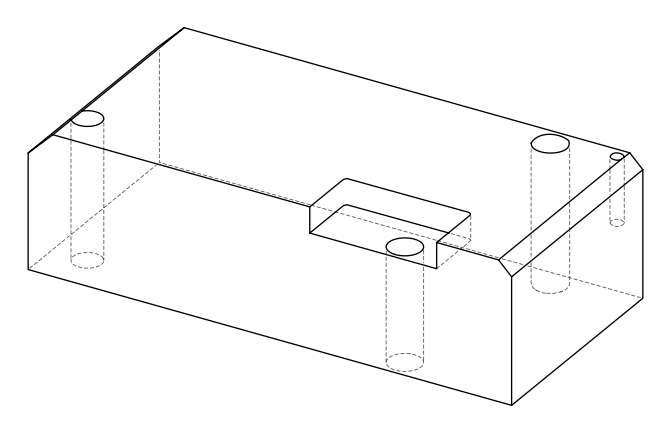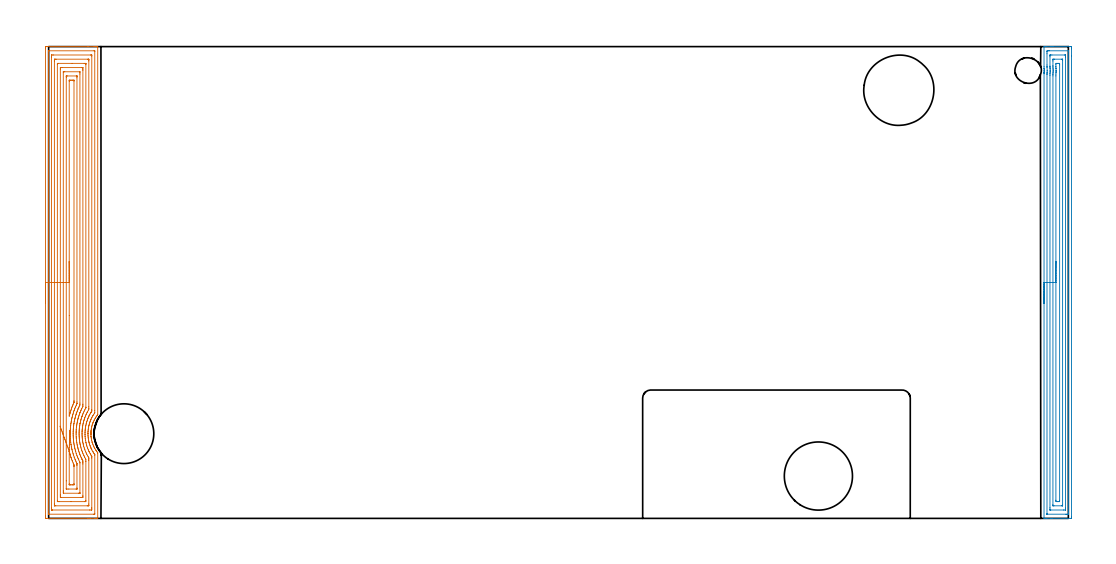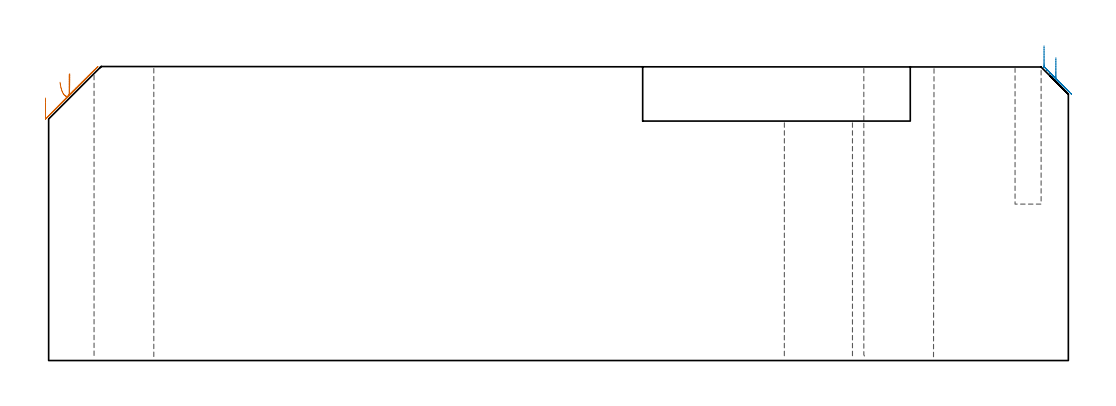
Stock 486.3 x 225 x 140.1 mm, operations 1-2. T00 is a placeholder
(PLAN: 16 operations, 12 tool changes, 169.5 min)
(1 AREA_MILL | FG_CHAMFER_SURFACE | UGT0205_001 | 16.7 min | 69746 mm3)
(2 AREA_MILL_1 | FG_CHAMFER_SURFACE_1 | UGT0205_001 | 9.26 min | 19310 mm3)
(3 MILL_SLOT | SLOT_PARTIAL_RECTANGULAR | NXT0201_008 | Follow Part, ap 1.5, ae 75% | 129.2 min | 202113 mm3)
(4 MILL_THROUGH_HOLE_FROM_SOLID_MATERIAL | STEP1HOLE_1 | NXT0201_007 | Circular | 9.17 min | 122987 mm3)
(5 MILL_BLIND_HOLE_FROM_SOLID_MATERIAL | STEP1POCKET | NXT0201_010 | Spiral | 1.01 min | 7874 mm3)
(6 SPOT_DRILL | STEP1HOLE | NXT0321_9005460120000 | 0.05 min | 213 mm3)
(7 SPOT_DRILL_1 | STEP1HOLE_2 | NXT0321_9005460120000 | 0.05 min | 202 mm3)
(8 DRILL_BLIND_HOLE_INTO_CENTER | STEP1HOLE | NXT0301_046 | 0.05 min | 355 mm3)
(9 GUN_DRILL_THROUGH_HOLE | STEP1HOLE | UGT0307_003 | 0.64 min | 4929 mm3)
(10 SPADE_DRILL_TO_ENLARGE_THROUGH_HOLE | STEP1HOLE | UGT0306_009 | 0.59 min | 32077 mm3)
(11 DRILL_TO_ENLARGE_THROUGH_HOLE | STEP1HOLE | UGT0301_392 | 0.61 min | 51656 mm3)
(12 DRILL_BLIND_HOLE_INTO_CENTER_1 | STEP1HOLE_2 | NXT0301_046 | 0.06 min | 369 mm3)
(13 GUN_DRILL_THROUGH_HOLE_1 | STEP1HOLE_2 | UGT0307_003 | 0.55 min | 3941 mm3)
(14 DRILL_TO_ENLARGE_THROUGH_HOLE_1 | STEP1HOLE_2 | NXT0301_102 | 0.49 min | 11769 mm3)
(15 DRILL_TO_ENLARGE_THROUGH_HOLE_2 | STEP1HOLE_2 | NXT0301_102 | 0.49 min | 0 mm3)
(16 DRILL_TO_ENLARGE_THROUGH_HOLE_3 | STEP1HOLE_2 | UGT0301_001 | 0.52 min | 78407 mm3)
(TOOL UGT0205_001 | Chamfer Mill 20 x 3 x 45 deg. | D20 FL50 Z2)
(TOOL NXT0201_008 | ENDMILL 6mm [2P460-0600-NA 1630] | D6 FL26 Z6)
(TOOL NXT0201_007 | ENDMILL 25mm [R216.25-25050GCK54P 1620] | D25 R3 FL54 Z5)
(TOOL NXT0201_010 | ENDMILL 10mm [2P460-1000-NA 1630] | D10 FL30 Z6)
(TOOL NXT0321_9005460120000 | NC Spot Drill, 142deg, 12mm, Carbide, Uncoated | D12 PA142 FL30 Z2)
(TOOL NXT0301_046 | Carbide Drill 7.5mm [860.1-0750-038A1-MM 2214] | D7.5 PA140 FL53 Z2)
(TOOL UGT0307_003 | Gun Drill 7 mm | D7 PA130 FL24 Z1)
(TOOL UGT0306_009 | Spade Drill 18.5mm | D18.5 PA132 FL10 Z2)
(TOOL UGT0301_392 | Twist Drill 28.5 mm | D28.5 PA118 FL165 Z2)
(TOOL NXT0301_102 | Carbide Drill 13.5mm [860.1-1350-108A1-MM 2214] | D13.5 PA140 FL123 Z2)
(TOOL UGT0301_001 | Twist Drill 32.5 mm | D32.5 PA118 FL185 Z2)
(OP 1 AREA_MILL)
G17 G21 G94 G90
T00 M6
G54
G17 G0 G90 X-1.5 Y102.5 S1061 M3
G43 Z150.1 H0
Z125.2
G94 G1 Y102.538 Z124.328 F250.
Y102.652 Z123.464
Y102.841 Z122.612
Y103.103 Z121.78
Y103.437 Z120.974
Y103.84 Z120.2
Y104.309 Z119.464
Y104.84 Z118.772
Y105.429 Z118.129
Y106.072 Z117.54
Y106.764 Z117.008
Y107.5 Z116.54
Y108.274 Z116.137
Y109.08 Z115.803
Y109.912 Z115.541
Y110.764 Z115.352
Y111.628 Z115.238
Y112.5 Z115.2
Y224.019
X-1.499 Y224.405 Z115.201
X-1.494 Y224.905 Z115.203
X-1.491 Y224.992 Z115.206
X-0.998 Y224.996 Z115.699
X-0.408 Y225. Z116.289
X18.768 Z135.463
X21.718 Z138.414
X22.013 Z138.708
X22.604 Z139.303
X22.898 Z139.597
X23.066 Z139.765
X23.381 Y224.993 Z140.072
X23.397 Y224.99 Z140.088
X23.4 Y224.851 Z140.1
Y49.637
X23.397 Y49.463 Z140.085
X23.371 Y49.42 Z140.066
X23.341 Y49.384 Z140.039
X23.282 Y49.311 Z139.981
X23.215 Y49.225 Z139.915
X23.054 Y49.014 Z139.754
X22.587 Y48.363 Z139.285
X22.427 Y48.12 Z139.126
X22.265 Y47.853 Z138.963
X22.156 Y47.676 Z138.854
X21.897 Y47.226 Z138.596
X21.758 Y46.962 Z138.455
X21.706 Y46.865 Z138.404
X21.45 Y46.332 Z138.15
X21.423 Y46.269 Z138.122
X21.338 Y46.07 Z138.033
X21.257 Y45.886 Z137.954
X21.128 Y45.562 Z137.826
X21.079 Y45.438 Z137.777
X20.823 Y44.722 Z137.523
X20.768 Y44.544 Z137.468
X20.643 Y44.097 Z137.342
X20.534 Y43.649 Z137.233
X20.512 Y43.539 Z137.211
X20.485 Y43.395 Z137.18
X20.367 Y42.806 Z137.066
X20.357 Y42.755 Z137.056
X20.324 Y42.503 Z137.02
X20.234 Y41.861 Z136.932
X20.226 Y41.764 Z136.921
X20.213 Y41.612 Z136.905
X20.192 Y41.414 Z136.888
X20.169 Y40.967 Z136.867
Y40.818 Z136.865
X20.17 Y40.798 Z136.864
Y40.692 Z136.858
X20.168 Y40.379 Z136.854
Y40.368
X20.166 Y40.174 Z136.859
Y40.073 Z136.858
X20.181 Y39.828 Z136.869
X20.211 Y39.191 Z136.908
X20.212 Y39.179 Z136.909
X20.235 Y38.937 Z136.931
X20.253 Y38.731 Z136.952
X20.317 Y38.284 Z137.013
X20.363 Y38.045 Z137.056
X20.483 Y37.39 Z137.182
X20.703 Y36.496 Z137.398
X20.762 Y36.286 Z137.456
X20.77 Y36.262 Z137.464
X20.824 Y36.078 Z137.523
X20.833 Y36.051 Z137.532
X20.842 Y36.026 Z137.541
X20.916 Y35.816 Z137.61
X20.989 Y35.602 Z137.685
X21.157 Y35.153 Z137.855
X21.34 Y34.708 Z138.039
X21.446 Y34.478 Z138.143
X21.495 Y34.37 Z138.194
X21.518 Y34.319 Z138.217
X21.718 Y33.91 Z138.415
X21.767 Y33.814 Z138.465
X22.03 Y33.338 Z138.73
X22.276 Y32.919 Z138.975
X22.429 Y32.676 Z139.128
X22.586 Y32.436 Z139.286
X22.877 Y32.025 Z139.574
X23.189 Y31.609 Z139.889
X23.341 Y31.417 Z140.041
X23.394 Y31.337 Z140.092
X23.4 Y30.912 Z140.1
Y0.149
X23.397 Y0.01 Z140.088
X23.381 Y0.007 Z140.072
X23.065 Y0. Z139.764
X22.604 Z139.303
X22.013 Z138.708
X19.948 Z136.645
X19.358 Z136.053
X18.768 Z135.463
X-0.998 Y0.001 Z115.699
X-1.209 Y0.003 Z115.488
X-1.491 Y0.008 Z115.206
X-1.494 Y0.095 Z115.203
X-1.499 Y0.595 Z115.201
X-1.5 Y1.1 Z115.2
Y112.5
X-0.086 Z116.614
Y222.622
X-0.084 Y222.838 Z116.616
X-0.081 Y222.946 Z116.619
X-0.079 Y222.99 Z116.621
X0.022 Y222.993 Z116.722
X0.398 Y222.999 Z117.098
X21.639 Z138.339
X21.863 Y222.994 Z138.563
X21.956 Y222.99 Z138.656
X21.979 Y222.979 Z138.679
X21.981 Y222.938 Z138.681
X21.984 Y222.842 Z138.684
X21.986 Y222.65 Z138.686
Y222.622
Y51.448
X21.984 Y50.558 Z138.684
X21.983 Y50.528 Z138.683
X21.966 Y50.32 Z138.666
X21.5 Y49.637 Z138.2
X21.354 Y49.409 Z138.054
X21.128 Y49.048 Z137.828
X21.016 Y48.859 Z137.716
X20.951 Y48.745 Z137.651
X20.699 Y48.285 Z137.399
X20.474 Y47.853 Z137.174
X20.427 Y47.761 Z137.127
X20.397 Y47.698 Z137.097
X20.243 Y47.367 Z136.943
X20.12 Y47.086 Z136.82
X20.068 Y46.962 Z136.768
X19.866 Y46.45 Z136.566
X19.727 Y46.07 Z136.427
X19.63 Y45.796 Z136.33
X19.426 Y45.178 Z136.126
X19.417 Y45.149 Z136.117
X19.41 Y45.126 Z136.11
X19.358 Y44.938 Z136.058
X19.229 Y44.417 Z135.929
X19.2 Y44.287 Z135.9
X19.076 Y43.679 Z135.776
X19.022 Y43.395 Z135.722
X18.945 Y42.919 Z135.645
X18.887 Y42.503 Z135.587
X18.839 Y42.135 Z135.539
X18.79 Y41.612 Z135.49
X18.774 Y41.308 Z135.474
X18.753 Y40.72 Z135.453
X18.749 Y40.596 Z135.449
Y40.568
X18.751 Y40.44 Z135.451
X18.764 Y39.828 Z135.464
X18.779 Y39.52 Z135.479
X18.814 Y38.937 Z135.514
X18.849 Y38.557 Z135.549
X18.914 Y38.045 Z135.614
X19.002 Y37.512 Z135.702
X19.069 Y37.153 Z135.769
X19.133 Y36.827 Z135.833
X19.232 Y36.389 Z135.932
X19.262 Y36.262 Z135.962
X19.358 Y35.876 Z136.058
X19.502 Y35.37 Z136.202
X19.529 Y35.284 Z136.229
X19.743 Y34.672 Z136.443
X19.815 Y34.478 Z136.515
X20.113 Y33.718 Z136.813
X20.171 Y33.587 Z136.871
X20.243 Y33.429 Z136.943
X20.601 Y32.695 Z137.301
X21.043 Y31.889 Z137.743
X21.093 Y31.803 Z137.793
X21.128 Y31.746 Z137.828
X21.452 Y31.239 Z138.152
X21.67 Y30.912 Z138.37
X21.961 Y30.483 Z138.661
X21.979 Y30.449 Z138.679
X21.981 Y30.425 Z138.681
X21.984 Y30.372 Z138.684
X21.985 Y30.264 Z138.685
X21.986 Y30.048 Z138.686
Y2.378
X21.983 Y2.162 Z138.683
X21.981 Y2.055 Z138.681
X21.979 Y2.01 Z138.679
X21.878 Y2.007 Z138.578
X21.502 Y2.001 Z138.202
X0.261 Z116.961
X0.037 Y2.006 Z116.737
X-0.056 Y2.01 Z116.644
X-0.079 Y2.021 Z116.621
X-0.081 Y2.062 Z116.619
X-0.084 Y2.158 Z116.616
X-0.086 Y2.35 Z116.614
Y2.378
Y112.5
X1.328 Z118.028
X1.329 Y219.947 Z118.029
X1.33 Y220.276 Z118.03
X1.335 Y220.839 Z118.035
X1.343 Y220.99 Z118.043
X1.5 Y220.997 Z118.2
X1.657 Y220.999 Z118.357
X2.382 Y221. Z119.082
X20.083 Z136.783
X20.243 Y220.998 Z136.943
X20.403 Y220.995 Z137.103
X20.509 Y220.99 Z137.209
X20.565 Y220.98 Z137.265
X20.567 Y220.948 Z137.267
X20.569 Y220.839 Z137.269
X20.571 Y220.508 Z137.271
Y51.981
X20.569 Y51.42 Z137.269
X20.567 Y51.255 Z137.267
X20.565 Y51.176 Z137.265
X20.535 Y51.126 Z137.235
X20.243 Y50.662 Z136.943
X20.192 Y50.58 Z136.892
X20.161 Y50.528 Z136.861
X19.865 Y50.018 Z136.565
X19.648 Y49.637 Z136.348
X19.546 Y49.447 Z136.246
X19.358 Y49.086 Z136.058
X19.246 Y48.858 Z135.946
X19.193 Y48.745 Z135.893
X18.969 Y48.245 Z135.669
X18.802 Y47.853 Z135.502
X18.707 Y47.617 Z135.407
X18.473 Y47.013 Z135.173
X18.459 Y46.976 Z135.159
X18.454 Y46.962 Z135.154
X18.24 Y46.305 Z134.94
X18.165 Y46.07 Z134.865
X18.035 Y45.62 Z134.735
X17.922 Y45.178 Z134.622
X17.856 Y44.908 Z134.556
X17.725 Y44.287 Z134.425
X17.703 Y44.171 Z134.403
X17.588 Y43.541 Z134.288
X17.568 Y43.415 Z134.268
X17.565 Y43.395 Z134.265
X17.462 Y42.63 Z134.162
X17.448 Y42.503 Z134.148
X17.383 Y41.818 Z134.083
X17.372 Y41.612 Z134.072
X17.348 Y40.962 Z134.048
X17.343 Y40.72 Z134.043
X17.345 Y40.073 Z134.045
X17.349 Y39.828 Z134.049
X17.381 Y39.145 Z134.081
X17.395 Y38.937 Z134.095
X17.46 Y38.174 Z134.16
X17.476 Y38.045 Z134.176
X17.588 Y37.245 Z134.288
X17.603 Y37.153 Z134.303
X17.607 Y37.134 Z134.307
X17.776 Y36.262 Z134.476
X17.83 Y36.018 Z134.53
X17.991 Y35.37 Z134.691
X18.092 Y34.986 Z134.792
X18.239 Y34.478 Z134.939
X18.473 Y33.777 Z135.173
X18.543 Y33.587 Z135.243
X18.587 Y33.472 Z135.287
X18.904 Y32.695 Z135.604
X19.269 Y31.893 Z135.969
X19.312 Y31.803 Z136.012
X19.358 Y31.713 Z136.058
X19.795 Y30.912 Z136.495
X19.956 Y30.624 Z136.656
X20.243 Y30.142 Z136.943
X20.319 Y30.02 Z137.019
X20.45 Y29.811 Z137.15
X20.564 Y29.615 Z137.264
X20.567 Y29.548 Z137.267
X20.569 Y29.409 Z137.269
X20.571 Y29.128 Z137.271
Y28.797
Y5.053
X20.57 Y4.724 Z137.27
X20.564 Y4.161 Z137.264
X20.557 Y4.01 Z137.257
X20.4 Y4.003 Z137.1
X20.243 Y4.001 Z136.943
X19.518 Y4. Z136.218
X1.817 Z118.517
X1.657 Y4.002 Z118.357
X1.497 Y4.005 Z118.197
X1.391 Y4.01 Z118.091
X1.335 Y4.02 Z118.035
X1.333 Y4.052 Z118.033
X1.331 Y4.161 Z118.031
X1.329 Y4.722 Z118.029
Y5.053
X1.328 Y112.5 Z118.028
X2.743 Z119.443
Y218.164
X2.747 Y218.849 Z119.447
X2.75 Y218.95 Z119.45
X2.758 Y218.99 Z119.458
X2.805 Y218.992 Z119.505
X3.012 Y218.996 Z119.712
X3.427 Y219. Z120.127
X3.482 Z120.182
X18.528 Z135.228
X18.905 Y218.998 Z135.605
X19.093 Y218.994 Z135.793
X19.139 Y218.99 Z135.839
X19.151 Y218.986 Z135.851
X19.153 Y218.971 Z135.853
X19.155 Y218.91 Z135.855
X19.157 Y218.366 Z135.857
Y218.164
Y53.204
X19.156 Y52.515 Z135.856
X19.155 Y52.312 Z135.855
X19.15 Y51.971 Z135.85
X19.03 Y51.751 Z135.73
X18.473 Y50.762 Z135.173
X18.392 Y50.61 Z135.092
X18.35 Y50.528 Z135.05
X18.098 Y50.014 Z134.798
X17.919 Y49.637 Z134.619
X17.815 Y49.408 Z134.515
X17.588 Y48.893 Z134.288
X17.545 Y48.789 Z134.245
X17.528 Y48.745 Z134.228
X17.301 Y48.142 Z134.001
X17.196 Y47.853 Z133.896
X17.069 Y47.484 Z133.769
X16.896 Y46.962 Z133.596
X16.85 Y46.814 Z133.55
X16.703 Y46.315 Z133.403
X16.653 Y46.121 Z133.353
X16.64 Y46.07 Z133.34
X16.484 Y45.399 Z133.184
X16.438 Y45.178 Z133.138
X16.335 Y44.657 Z133.035
X16.268 Y44.287 Z132.968
X16.202 Y43.899 Z132.902
X16.129 Y43.395 Z132.829
X16.092 Y43.119 Z132.792
X16.02 Y42.503 Z132.72
X16.001 Y42.319 Z132.701
X15.974 Y41.982 Z132.674
X15.952 Y41.612 Z132.652
X15.947 Y41.482 Z132.647
X15.926 Y40.72 Z132.626
X15.924 Y40.613 Z132.624
X15.931 Y39.828 Z132.631
X15.934 Y39.711 Z132.634
X15.973 Y38.937 Z132.673
X15.983 Y38.77 Z132.683
X16.048 Y38.045 Z132.748
X16.074 Y37.787 Z132.774
X16.163 Y37.153 Z132.863
X16.225 Y36.743 Z132.925
X16.312 Y36.262 Z133.012
X16.431 Y35.644 Z133.131
X16.494 Y35.37 Z133.194
X16.711 Y34.47 Z133.411
X16.973 Y33.587 Z133.673
X17.13 Y33.126 Z133.83
X17.283 Y32.695 Z133.983
X17.588 Y31.907 Z134.288
X17.632 Y31.803 Z134.332
X17.895 Y31.221 Z134.595
X18.038 Y30.912 Z134.738
X18.18 Y30.617 Z134.88
X18.473 Y30.05 Z135.173
X18.489 Y30.02 Z135.189
X18.508 Y29.985 Z135.208
X18.838 Y29.399 Z135.538
X19.083 Y28.971 Z135.783
X19.14 Y28.869 Z135.84
X19.15 Y28.783 Z135.85
X19.155 Y28.441 Z135.855
X19.156 Y28.237 Z135.856
X19.157 Y27.547 Z135.857
Y6.836
X19.153 Y6.151 Z135.853
X19.15 Y6.05 Z135.85
X19.142 Y6.01 Z135.842
X19.095 Y6.008 Z135.795
X18.888 Y6.004 Z135.588
X18.473 Y6. Z135.173
X18.418 Z135.118
X3.372 Z120.072
X2.995 Y6.002 Z119.695
X2.807 Y6.006 Z119.507
X2.761 Y6.01 Z119.461
X2.749 Y6.014 Z119.449
X2.747 Y6.029 Z119.447
X2.745 Y6.09 Z119.445
X2.743 Y6.634 Z119.443
Y6.836
Y112.5
X4.157 Z120.857
X4.158 Y216.536 Z120.858
X4.16 Y216.693 Z120.86
X4.165 Y216.99 Z120.865
X4.312 Y216.994 Z121.012
X4.584 Y216.999 Z121.284
X11.22 Y217. Z127.92
X16.973 Z133.673
X17.588 Y216.998 Z134.288
X17.676 Y216.995 Z134.376
X17.728 Y216.99 Z134.428
X17.736 Y216.987 Z134.436
X17.739 Y216.938 Z134.439
X17.741 Y216.849 Z134.441
X17.743 Y216.537 Z134.443
Y216.38
Y53.047
X17.742 Y52.891 Z134.442
X17.739 Y52.787 Z134.439
X17.736 Y52.706 Z134.436
X17.719 Y52.654 Z134.419
X17.534 Y52.312 Z134.234
X17.244 Y51.767 Z133.944
X17.066 Y51.42 Z133.766
X16.945 Y51.176 Z133.645
X16.703 Y50.671 Z133.403
X16.658 Y50.573 Z133.358
X16.638 Y50.528 Z133.338
X16.393 Y49.949 Z133.093
X16.266 Y49.637 Z132.966
X16.14 Y49.312 Z132.84
X15.925 Y48.745 Z132.625
X15.897 Y48.665 Z132.597
X15.818 Y48.435 Z132.518
X15.675 Y47.998 Z132.375
X15.63 Y47.853 Z132.33
X15.469 Y47.313 Z132.169
X15.371 Y46.962 Z132.071
X15.282 Y46.61 Z131.982
X15.151 Y46.07 Z131.851
X15.111 Y45.891 Z131.811
X14.963 Y45.178 Z131.663
X14.958 Y45.153 Z131.658
X14.933 Y45.013 Z131.633
X14.827 Y44.393 Z131.527
X14.811 Y44.287 Z131.511
X14.717 Y43.613 Z131.417
X14.69 Y43.395 Z131.39
X14.625 Y42.814 Z131.325
X14.595 Y42.503 Z131.295
X14.557 Y41.991 Z131.257
X14.54 Y41.612 Z131.24
X14.523 Y41.133 Z131.223
X14.514 Y40.72 Z131.214
X14.515 Y40.249 Z131.215
X14.521 Y39.828 Z131.221
X14.538 Y39.335 Z131.238
X14.558 Y38.937 Z131.258
X14.593 Y38.387 Z131.293
X14.623 Y38.045 Z131.323
X14.686 Y37.402 Z131.386
X14.719 Y37.153 Z131.419
X14.832 Y36.364 Z131.532
X14.849 Y36.262 Z131.549
X14.933 Y35.787 Z131.633
X15.012 Y35.37 Z131.712
X15.033 Y35.269 Z131.733
X15.217 Y34.478 Z131.917
X15.308 Y34.1 Z132.008
X15.446 Y33.587 Z132.146
X15.649 Y32.865 Z132.349
X15.703 Y32.695 Z132.403
X15.818 Y32.353 Z132.518
X16.017 Y31.803 Z132.717
X16.136 Y31.482 Z132.836
X16.368 Y30.912 Z133.068
X16.703 Y30.134 Z133.403
X16.755 Y30.02 Z133.455
X16.8 Y29.922 Z133.5
X17.055 Y29.405 Z133.755
X17.199 Y29.128 Z133.899
X17.588 Y28.395 Z134.288
X17.669 Y28.237 Z134.369
X17.736 Y28.087 Z134.436
X17.742 Y27.345 Z134.442
X17.743 Y27.189 Z134.443
X17.742 Y8.464 Z134.442
X17.74 Y8.307 Z134.44
X17.735 Y8.01 Z134.435
X17.588 Y8.006 Z134.288
X17.316 Y8.001 Z134.016
X10.68 Y8. Z127.38
X4.927 Z121.627
X4.312 Y8.002 Z121.012
X4.224 Y8.005 Z120.924
X4.172 Y8.01 Z120.872
X4.164 Y8.013 Z120.864
X4.161 Y8.062 Z120.861
X4.159 Y8.151 Z120.859
X4.157 Y8.463 Z120.857
Y8.62
Y112.5
X5.571 Z122.271
Y214.22
X5.573 Y214.597 Z122.273
X5.576 Y214.854 Z122.276
X5.578 Y214.974 Z122.278
X5.691 Y214.991 Z122.391
X6.082 Y214.996 Z122.782
X6.568 Y215. Z123.268
X15.818 Y214.999 Z132.518
X16.307 Y214.996 Z133.007
X16.32 Y214.99 Z133.02
X16.323 Y214.98 Z133.023
X16.327 Y214.597 Z133.027
X16.329 Y214.082 Z133.029
Y213.705
Y54.472
X16.328 Y54.095 Z133.028
X16.325 Y53.585 Z133.025
X16.322 Y53.395 Z133.022
X16.227 Y53.204 Z132.927
X15.789 Y52.341 Z132.489
X15.775 Y52.312 Z132.475
X15.509 Y51.731 Z132.209
X15.37 Y51.42 Z132.07
X15.238 Y51.112 Z131.938
X14.994 Y50.528 Z131.694
X14.976 Y50.484 Z131.676
X14.933 Y50.371 Z131.633
X14.735 Y49.837 Z131.435
X14.663 Y49.637 Z131.363
X14.506 Y49.175 Z131.206
X14.364 Y48.745 Z131.064
X14.288 Y48.503 Z130.988
X14.093 Y47.853 Z130.793
X14.082 Y47.818 Z130.782
X14.048 Y47.693 Z130.748
X13.903 Y47.107 Z130.603
X13.869 Y46.962 Z130.569
X13.741 Y46.379 Z130.441
X13.676 Y46.07 Z130.376
X13.592 Y45.637 Z130.292
X13.51 Y45.178 Z130.21
X13.46 Y44.879 Z130.16
X13.369 Y44.287 Z130.069
X13.344 Y44.104 Z130.044
X13.254 Y43.395 Z129.954
X13.244 Y43.313 Z129.944
X13.166 Y42.503 Z129.866
X13.163 Y42.461 Z129.863
X13.12 Y41.655 Z129.82
X13.118 Y41.612 Z129.818
X13.096 Y40.787 Z129.796
X13.095 Y40.72 Z129.795
X13.1 Y39.891 Z129.8
X13.134 Y38.937 Z129.834
X13.163 Y38.45 Z129.863
X13.192 Y38.045 Z129.892
X13.195 Y38.012 Z129.895
X13.28 Y37.153 Z129.98
X13.295 Y37.02 Z129.995
X13.404 Y36.262 Z130.104
X13.448 Y35.975 Z130.148
X13.554 Y35.37 Z130.254
X13.645 Y34.884 Z130.345
X13.732 Y34.478 Z130.432
X13.897 Y33.738 Z130.597
X13.935 Y33.587 Z130.635
X14.048 Y33.143 Z130.748
X14.171 Y32.695 Z130.871
X14.22 Y32.521 Z130.92
X14.441 Y31.803 Z131.141
X14.642 Y31.204 Z131.342
X14.747 Y30.912 Z131.447
X14.798 Y30.776 Z131.498
X14.933 Y30.426 Z131.633
X15.096 Y30.02 Z131.796
X15.212 Y29.739 Z131.912
X15.483 Y29.128 Z132.183
X15.589 Y28.897 Z132.289
X15.818 Y28.406 Z132.518
X15.873 Y28.292 Z132.573
X15.9 Y28.237 Z132.6
X16.319 Y27.436 Z133.019
X16.322 Y27.345 Z133.022
X16.327 Y26.832 Z133.027
X16.328 Y26.453 Z133.028
X16.329 Y25.938 Z133.029
X16.328 Y10.78 Z133.028
X16.327 Y10.403 Z133.027
X16.324 Y10.146 Z133.024
X16.322 Y10.026 Z133.022
X16.209 Y10.009 Z132.909
X15.818 Y10.004 Z132.518
X15.332 Y10. Z132.032
X6.082 Y10.001 Z122.782
X5.593 Y10.004 Z122.293
X5.58 Y10.01 Z122.28
X5.577 Y10.02 Z122.277
X5.573 Y10.403 Z122.273
X5.571 Y10.918 Z122.271
Y11.295
Y112.5
X6.985 Z123.685
Y212.814
X6.987 Y212.923 Z123.687
X6.99 Y212.976 Z123.69
X6.991 Y212.983 Z123.691
X7.008 Y212.99 Z123.708
X7.112 Y212.994 Z123.812
X7.482 Y212.999 Z124.182
X7.667 Y213. Z124.367
X14.748 Z131.448
X14.842 Y212.998 Z131.542
X14.856 Y212.997 Z131.556
X14.896 Y212.991 Z131.596
X14.913 Y212.834 Z131.613
Y212.814
X14.915 Y211.94 Z131.615
Y55.005
X14.91 Y54.118 Z131.61
X14.908 Y54.095 Z131.608
X14.497 Y53.204 Z131.197
X14.356 Y52.893 Z131.056
X14.093 Y52.312 Z130.793
X14.079 Y52.28 Z130.779
X14.048 Y52.208 Z130.748
X13.821 Y51.648 Z130.521
X13.731 Y51.42 Z130.431
X13.573 Y51.006 Z130.273
X13.396 Y50.528 Z130.096
X13.335 Y50.355 Z130.035
X13.163 Y49.849 Z129.863
X13.11 Y49.69 Z129.81
X13.094 Y49.637 Z129.794
X12.904 Y49.006 Z129.604
X12.828 Y48.745 Z129.528
X12.709 Y48.311 Z129.409
X12.592 Y47.853 Z129.292
X12.53 Y47.599 Z129.23
X12.383 Y46.962 Z129.083
X12.364 Y46.874 Z129.064
X12.278 Y46.448 Z128.978
X12.217 Y46.132 Z128.917
X12.205 Y46.07 Z128.905
X12.087 Y45.371 Z128.787
X12.056 Y45.178 Z128.756
X11.972 Y44.595 Z128.672
X11.931 Y44.287 Z128.631
X11.873 Y43.803 Z128.573
X11.829 Y43.395 Z128.529
X11.792 Y42.993 Z128.492
X11.754 Y42.503 Z128.454
X11.733 Y42.16 Z128.433
X11.708 Y41.612 Z128.408
X11.697 Y41.305 Z128.397
X11.686 Y40.72 Z128.386
X11.685 Y40.425 Z128.385
X11.692 Y39.828 Z128.392
X11.699 Y39.52 Z128.399
X11.722 Y38.937 Z128.422
X11.74 Y38.587 Z128.44
X11.777 Y38.045 Z128.477
X11.809 Y37.625 Z128.509
X11.855 Y37.153 Z128.555
X11.91 Y36.632 Z128.61
X11.961 Y36.262 Z128.661
X12.058 Y35.591 Z128.758
X12.095 Y35.37 Z128.795
X12.247 Y34.51 Z128.947
X12.252 Y34.478 Z128.952
X12.278 Y34.347 Z128.978
X12.446 Y33.587 Z129.146
X12.496 Y33.367 Z129.196
X12.664 Y32.695 Z129.364
X12.8 Y32.169 Z129.5
X12.905 Y31.803 Z129.605
X13.163 Y30.925 Z129.863
X13.17 Y30.905 Z129.87
X13.485 Y30.02 Z130.185
X13.681 Y29.498 Z130.381
X13.83 Y29.128 Z130.53
X14.048 Y28.602 Z130.748
X14.207 Y28.237 Z130.907
X14.337 Y27.945 Z131.037
X14.876 Y26.814 Z131.576
X14.908 Y26.741 Z131.608
X14.915 Y26.453 Z131.615
Y12.186
X14.913 Y12.077 Z131.613
X14.91 Y12.024 Z131.61
X14.909 Y12.017 Z131.609
X14.892 Y12.01 Z131.592
X14.787 Y12.007 Z131.487
X14.418 Y12.001 Z131.118
X14.233 Y12. Z130.933
X7.152 Z123.852
X7.058 Y12.002 Z123.758
X7.044 Y12.003 Z123.744
X7.004 Y12.009 Z123.704
X6.987 Y12.166 Z123.687
Y12.186
X6.985 Y13.06 Z123.685
Y112.5
X8.4 Z125.1
Y210.479
X8.401 Y210.819 Z125.101
X8.402 Y210.917 Z125.102
X8.406 Y210.975 Z125.106
X8.409 Y210.991 Z125.109
X8.418 Y210.993 Z125.118
X8.524 Y210.997 Z125.224
X8.737 Y211. Z125.437
X8.767 Z125.467
X13.193 Z129.893
X13.378 Y210.997 Z130.078
X13.47 Y210.993 Z130.17
X13.49 Y210.99 Z130.19
X13.494 Y210.981 Z130.194
X13.497 Y210.955 Z130.197
X13.499 Y210.886 Z130.199
X13.5 Y210.69 Z130.2
Y210.139
Y55.538
X13.498 Y54.987 Z130.198
X13.496 Y54.817 Z130.196
X13.493 Y54.734 Z130.193
X13.479 Y54.668 Z130.179
X13.163 Y53.976 Z129.863
X12.927 Y53.44 Z129.627
X12.826 Y53.204 Z129.526
X12.665 Y52.813 Z129.365
X12.462 Y52.312 Z129.162
X12.41 Y52.178 Z129.11
X12.278 Y51.829 Z128.978
X12.168 Y51.531 Z128.868
X12.129 Y51.42 Z128.829
X11.942 Y50.867 Z128.642
X11.831 Y50.528 Z128.531
X11.726 Y50.193 Z128.426
X11.555 Y49.637 Z128.255
X11.518 Y49.51 Z128.218
X11.393 Y49.065 Z128.093
X11.327 Y48.811 Z128.027
X11.311 Y48.745 Z128.011
X11.156 Y48.092 Z127.856
X11.102 Y47.853 Z127.802
X10.996 Y47.361 Z127.696
X10.915 Y46.962 Z127.615
X10.849 Y46.618 Z127.549
X10.751 Y46.07 Z127.451
X10.716 Y45.86 Z127.416
X10.61 Y45.178 Z127.31
X10.597 Y45.088 Z127.297
X10.507 Y44.422 Z127.207
X10.493 Y44.302 Z127.193
X10.491 Y44.287 Z127.191
X10.408 Y43.495 Z127.108
X10.399 Y43.395 Z127.099
X10.342 Y42.67 Z127.042
X10.332 Y42.503 Z127.032
X10.298 Y41.823 Z126.998
X10.29 Y41.612 Z126.99
X10.273 Y40.956 Z126.973
X10.271 Y40.72 Z126.971
X10.272 Y40.065 Z126.972
X10.277 Y39.828 Z126.977
X10.296 Y39.15 Z126.996
X10.305 Y38.937 Z127.005
X10.342 Y38.212 Z127.042
X10.354 Y38.045 Z127.054
X10.415 Y37.247 Z127.115
X10.423 Y37.153 Z127.123
X10.507 Y36.311 Z127.207
X10.515 Y36.254 Z127.215
X10.644 Y35.37 Z127.344
X10.67 Y35.207 Z127.37
X10.796 Y34.478 Z127.496
X10.861 Y34.122 Z127.561
X10.97 Y33.587 Z127.67
X11.096 Y32.994 Z127.796
X11.166 Y32.695 Z127.866
X11.38 Y31.816 Z128.08
X11.393 Y31.767 Z128.093
X11.636 Y30.912 Z128.336
X11.737 Y30.565 Z128.437
X11.909 Y30.02 Z128.609
X12.177 Y29.23 Z128.877
X12.214 Y29.128 Z128.914
X12.278 Y28.958 Z128.978
X12.565 Y28.237 Z129.265
X12.74 Y27.811 Z129.44
X12.938 Y27.345 Z129.638
X13.163 Y26.834 Z129.863
X13.337 Y26.453 Z130.037
X13.47 Y26.16 Z130.17
X13.493 Y26.106 Z130.193
X13.496 Y26.039 Z130.196
X13.499 Y25.9 Z130.199
X13.5 Y25.562 Z130.2
Y25.221
Y14.521
X13.499 Y14.181 Z130.199
X13.497 Y14.084 Z130.197
X13.494 Y14.026 Z130.194
X13.491 Y14.009 Z130.191
X13.482 Y14.007 Z130.182
X13.376 Y14.003 Z130.076
X13.163 Y14. Z129.863
X13.133 Z129.833
X9.622 Z126.322
X8.737 Y14.001 Z125.437
X8.524 Y14.003 Z125.224
X8.418 Y14.007 Z125.118
X8.409 Y14.009 Z125.109
X8.406 Y14.026 Z125.106
X8.403 Y14.084 Z125.103
X8.401 Y14.181 Z125.101
X8.4 Y17.913 Z125.1
Y112.5
X9.814 Z126.514
Y208.355
X9.816 Y208.705 Z126.516
X9.818 Y208.879 Z126.518
X9.821 Y208.964 Z126.521
X9.83 Y208.991 Z126.53
X9.872 Y208.995 Z126.572
X10.507 Y208.999 Z127.207
X10.753 Y209. Z127.453
X11.393 Z128.093
X11.639 Y208.999 Z128.339
X12.06 Y208.991 Z128.76
X12.08 Y208.989 Z128.78
X12.082 Y208.968 Z128.782
X12.084 Y208.909 Z128.784
X12.086 Y208.789 Z128.786
Y208.548
Y56.072
X12.085 Y55.879 Z128.785
X12.082 Y55.529 Z128.782
X12.079 Y55.356 Z128.779
X12.068 Y55.281 Z128.768
X12.044 Y55.223 Z128.744
X11.942 Y54.987 Z128.642
X11.774 Y54.603 Z128.474
X11.554 Y54.095 Z128.254
X11.506 Y53.981 Z128.206
X11.393 Y53.705 Z128.093
X11.251 Y53.346 Z127.951
X11.195 Y53.204 Z127.895
X11.007 Y52.7 Z127.707
X10.865 Y52.312 Z127.565
X10.772 Y52.045 Z127.472
X10.56 Y51.42 Z127.26
X10.547 Y51.38 Z127.247
X10.507 Y51.257 Z127.207
X10.338 Y50.7 Z127.038
X10.286 Y50.528 Z126.986
X10.202 Y50.236 Z126.902
X10.138 Y50.009 Z126.838
X10.037 Y49.637 Z126.737
X9.979 Y49.414 Z126.679
X9.952 Y49.305 Z126.652
X9.815 Y48.745 Z126.515
X9.814 Y96.736 Z126.514
Y112.5
Y113.372 Z126.552
Y114.237 Z126.666
Y115.088 Z126.855
Y115.92 Z127.117
Y116.726 Z127.451
Y117.5 Z127.854
Y118.236 Z128.322
Y118.928 Z128.853
Y119.571 Z129.443
Y120.16 Z130.086
Y120.692 Z130.778
Y121.16 Z131.514
Y121.563 Z132.288
Y121.897 Z133.094
Y122.159 Z133.926
Y122.348 Z134.777
Y122.462 Z135.642
Y122.5 Z136.514
G0 Z150.1
X5.425 Y43.972
Z132.705
G1 X5.536 Y43.671 Z131.894
X5.671 Y43.305 Z131.113
X5.828 Y42.877 Z130.37
X6.008 Y42.389 Z129.669
X6.208 Y41.846 Z129.016
X6.427 Y41.252 Z128.417
X6.663 Y40.61 Z127.874
X6.914 Y39.927 Z127.393
X7.179 Y39.207 Z126.978
X7.456 Y38.456 Z126.631
X7.742 Y37.68 Z126.355
X8.035 Y36.883 Z126.152
X8.333 Y36.074 Z126.024
X8.634 Y35.256 Z125.972
X8.935 Y34.438 Z125.995
X9.234 Y33.625 Z126.095
X9.529 Y32.823 Z126.27
X9.818 Y32.038 Z126.518
X9.827 Y32.013 Z126.527
X9.846 Y31.948 Z126.546
X9.973 Y31.45 Z126.673
X10.115 Y30.912 Z126.815
X10.196 Y30.609 Z126.896
X10.302 Y30.227 Z127.002
X10.363 Y30.02 Z127.063
X10.507 Y29.542 Z127.207
X10.64 Y29.128 Z127.34
X10.707 Y28.927 Z127.407
X10.953 Y28.237 Z127.653
X11.224 Y27.514 Z127.924
X11.291 Y27.345 Z127.991
X11.393 Y27.095 Z128.093
X11.665 Y26.453 Z128.365
X11.874 Y25.968 Z128.574
X12.051 Y25.562 Z128.751
X12.079 Y25.472 Z128.779
X12.082 Y25.387 Z128.782
X12.084 Y25.212 Z128.784
X12.086 Y24.863 Z128.786
Y24.67
Y16.645
X12.084 Y16.295 Z128.784
X12.082 Y16.121 Z128.782
X12.079 Y16.036 Z128.779
X12.07 Y16.01 Z128.77
X12.028 Y16.005 Z128.728
X11.393 Y16.001 Z128.093
X11.147 Y16. Z127.847
X10.507 Z127.207
X10.261 Y16.001 Z126.961
X9.84 Y16.009 Z126.54
X9.82 Y16.011 Z126.52
X9.818 Y16.032 Z126.518
X9.816 Y16.091 Z126.516
X9.814 Y16.211 Z126.514
Y16.452
Y31.803
X9.816 Y31.941 Z126.516
X9.818 Y32.038 Z126.518
X9.84 Y32.908 Z126.578
X9.861 Y33.769 Z126.713
X9.882 Y34.616 Z126.922
X9.902 Y35.441 Z127.205
X9.921 Y36.238 Z127.559
X9.94 Y37.002 Z127.98
X9.958 Y37.726 Z128.467
X9.975 Y38.404 Z129.015
X9.99 Y39.033 Z129.62
X10.004 Y39.606 Z130.277
X10.017 Y40.12 Z130.982
X10.028 Y40.57 Z131.729
X10.037 Y40.954 Z132.513
X10.045 Y41.267 Z133.327
X10.051 Y41.509 Z134.165
X10.055 Y41.677 Z135.021
X10.057 Y41.769 Z135.889
X10.058 Y41.786 Z136.761
G0 Z150.1
M5
M2
(OP 2 AREA_MILL_1)
G17 G21 G94 G90
T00 M6
G54
G17 G0 G90 X474.704 Y102.504 S1061 M3
G43 Z150.1 H0
Z150.095
G94 G1 Y102.542 Z149.224 F250.
Y102.656 Z148.359
Y102.845 Z147.507
Y103.107 Z146.675
Y103.441 Z145.869
Y103.844 Z145.095
Y104.313 Z144.36
Y104.844 Z143.667
X474.705 Y105.433 Z143.024
Y106.076 Z142.435
Y106.768 Z141.904
Y107.504 Z141.435
Y108.278 Z141.032
Y109.084 Z140.698
Y109.916 Z140.436
Y110.767 Z140.247
Y111.632 Z140.133
Y112.504 Z140.095
X474.709 Y212.034 Z140.091
X474.708 Y212.286 Z140.089
X474.712 Y212.479 Z140.084
X474.714 Y212.546 Z140.081
X474.722 Y212.646 Z140.073
X474.741 Y212.814 Z140.055
X474.772 Y213.093 Z140.026
X474.79 Y213.316 Z140.009
Y213.33
X474.794 Y213.558 Z139.995
X474.796 Y213.653 Z139.998
X474.795 Y213.688 Z140.001
X474.793 Y213.705
X474.789 Y213.816 Z140.01
X474.781 Y213.988 Z140.018
X474.736 Y214.435 Z140.061
X474.722 Y214.597 Z140.075
X474.716 Y214.704 Z140.082
X474.709 Y215.404 Z140.091
X474.7 Y224.851 Z140.1
X474.702 Y224.99 Z140.088
X474.832 Y224.997 Z139.96
X474.969 Y225. Z139.83
X475.396 Z139.403
X475.982 Z138.813
X478.031 Z136.767
X478.616 Z136.179
X479.064 Z135.731
X486.811 Z127.986
X487.396 Y224.995 Z127.401
X487.792 Y224.99 Z127.005
X487.796 Y224.811 Z127.002
X487.799 Y224.405 Z127.001
X487.8 Y223.995 Z127.
Y220.505
Y0.595
X487.795 Y0.108 Z127.003
X487.792 Y0.01 Z127.006
X487.689 Y0. Z127.108
X478.616 Z136.179
X478.031 Z136.767
X477.738 Z137.059
X475.982 Z138.813
X475.396 Z139.403
X474.969 Z139.83
X474.832 Y0.003 Z139.96
X474.702 Y0.01 Z140.089
X474.7 Y0.149 Z140.1
X474.705 Y112.504 Z140.095
X476.119 Z138.681
X476.124 Y211.777 Z138.676
X476.125 Y211.922 Z138.675
X476.131 Y212.295 Z138.669
X476.156 Y212.637 Z138.644
X476.167 Y212.814 Z138.633
X476.206 Y213.478 Z138.594
X476.205 Y213.705 Z138.595
X476.131 Y214.971 Z138.669
X476.125 Y215.343 Z138.675
X476.124 Y215.489 Z138.676
X476.123 Y216.237 Z138.677
X476.117 Y221.593 Z138.683
Y222.484
X476.118 Y222.622 Z138.682
X476.123 Y222.99 Z138.677
X476.49 Y222.998 Z138.31
X476.86 Y222.999 Z137.94
X477.366 Y223. Z137.434
X486.314 Y222.999 Z128.486
X486.34 Y222.998 Z128.46
X486.367 Y222.992 Z128.433
X486.379 Y222.987 Z128.421
X486.381 Y222.967 Z128.419
X486.385 Y222.757 Z128.415
Y2.513
X486.384 Y2.378 Z128.416
X486.378 Y2.01 Z128.422
X486.01 Y2.002 Z128.79
X485.64 Y2.001 Z129.16
X485.134 Y2. Z129.666
X476.186 Y2.001 Z138.614
X476.16 Y2.002 Z138.64
X476.133 Y2.008 Z138.667
X476.121 Y2.013 Z138.679
X476.119 Y2.033 Z138.681
X476.115 Y2.243 Z138.685
X476.119 Y112.504 Z138.681
X477.533 Z137.267
X477.538 Y211.233 Z137.262
X477.542 Y211.922 Z137.258
X477.545 Y212.118 Z137.255
X477.59 Y212.814 Z137.21
X477.599 Y212.955 Z137.201
X477.616 Y213.318 Z137.184
X477.62 Y213.705 Z137.18
X477.618 Y213.827 Z137.182
X477.573 Y214.597 Z137.227
X477.563 Y214.775 Z137.237
X477.545 Y215.145 Z137.255
X477.54 Y215.489 Z137.26
X477.538 Y215.691 Z137.262
X477.533 Y220.155 Z137.267
X477.535 Y220.839 Z137.265
X477.537 Y220.942 Z137.263
X477.539 Y220.986 Z137.261
X477.585 Y220.993 Z137.215
X477.738 Y220.997 Z137.062
X478.457 Y221. Z136.343
X484.604 Z130.196
X484.762 Y220.997 Z130.038
X484.921 Y220.992 Z129.879
X484.961 Y220.99 Z129.839
X484.965 Y220.964 Z129.835
X484.968 Y220.909 Z129.832
X484.97 Y220.839 Z129.83
X484.971 Y220.626 Z129.829
X484.972 Y219.947 Z129.828
X484.971 Y4.841 Z129.829
X484.969 Y4.161 Z129.831
X484.967 Y4.056 Z129.833
X484.965 Y4.012 Z129.835
X484.916 Y4.005 Z129.884
X484.762 Y4.003 Z130.038
X484.043 Y4. Z130.757
X477.896 Z136.904
X477.738 Y4.003 Z137.062
X477.579 Y4.008 Z137.221
X477.539 Y4.01 Z137.261
X477.536 Y4.036 Z137.264
X477.532 Y4.091 Z137.268
X477.53 Y4.161 Z137.27
X477.529 Y4.374 Z137.271
Y5.053
X477.533 Y112.504 Z137.267
X478.948 Z135.852
X478.953 Y211.03 Z135.847
X478.955 Y211.577 Z135.845
X478.959 Y211.922 Z135.841
X478.987 Y212.437 Z135.813
X479.007 Y212.814 Z135.793
X479.03 Y213.285 Z135.77
X479.034 Y213.705 Z135.766
X479.014 Y214.192 Z135.786
X478.994 Y214.597 Z135.806
X478.964 Y215.135 Z135.836
X478.959 Y215.489 Z135.841
X478.953 Y216.038 Z135.847
X478.949 Y218.164 Z135.851
X478.95 Y218.716 Z135.85
X478.953 Y218.902 Z135.847
X478.955 Y218.967 Z135.845
X478.959 Y218.99 Z135.841
X478.98 Y218.992 Z135.82
X479.082 Y218.996 Z135.718
X479.494 Y219. Z135.306
X479.548 Z135.252
X483.061 Z131.739
X483.421 Y218.996 Z131.379
X483.51 Y218.993 Z131.29
X483.549 Y218.99 Z131.251
X483.551 Y218.961 Z131.249
X483.554 Y218.88 Z131.246
X483.557 Y218.496 Z131.243
Y6.277
X483.556 Y6.09 Z131.244
X483.553 Y6.023 Z131.247
X483.55 Y6.011 Z131.25
X483.545 Y6.007 Z131.255
X483.521 Y6.004 Z131.279
X483.418 Y6.001 Z131.382
X483.006 Y6. Z131.794
X479.439 Z135.361
X479.079 Y6.004 Z135.721
X478.99 Y6.007 Z135.81
X478.951 Y6.01 Z135.849
X478.949 Y6.039 Z135.851
X478.946 Y6.12 Z135.854
X478.943 Y6.504 Z135.857
X478.948 Y112.504 Z135.852
X480.362 Z134.438
X480.366 Y211.03 Z134.434
X480.372 Y211.916 Z134.428
X480.426 Y212.759 Z134.374
X480.429 Y212.814 Z134.371
X480.443 Y213.22 Z134.357
X480.451 Y213.625 Z134.349
X480.45 Y213.705 Z134.35
X480.417 Y214.551 Z134.383
X480.414 Y214.597 Z134.386
X480.372 Y215.233 Z134.428
X480.366 Y215.489 Z134.434
X480.365 Y216.38 Z134.435
X480.372 Y216.99 Z134.428
X480.643 Y216.996 Z134.157
X481.25 Y216.999 Z133.55
X481.52 Y216.998 Z133.28
X482.128 Y216.99 Z132.672
X482.143 Y216.38 Z132.657
Y216.365
Y8.605
X482.128 Y8.01 Z132.672
X481.857 Y8.004 Z132.943
X481.25 Y8.001 Z133.55
X480.98 Y8.002 Z133.82
X480.372 Y8.01 Z134.428
X480.358 Y8.62 Z134.442
X480.357 Y8.634 Z134.443
X480.362 Y112.504 Z134.438
Y113.375 Z134.476
Y114.24 Z134.59
Y115.092 Z134.779
Y115.924 Z135.041
Y116.73 Z135.375
Y117.504 Z135.778
Y118.24 Z136.246
Y118.932 Z136.777
Y119.575 Z137.367
Y120.164 Z138.01
Y120.695 Z138.702
Y121.164 Z139.438
Y121.567 Z140.212
Y121.901 Z141.018
Y122.163 Z141.85
Y122.352 Z142.701
Y122.466 Z143.566
Y122.504 Z144.438
G0 Z150.1
M5
M2
